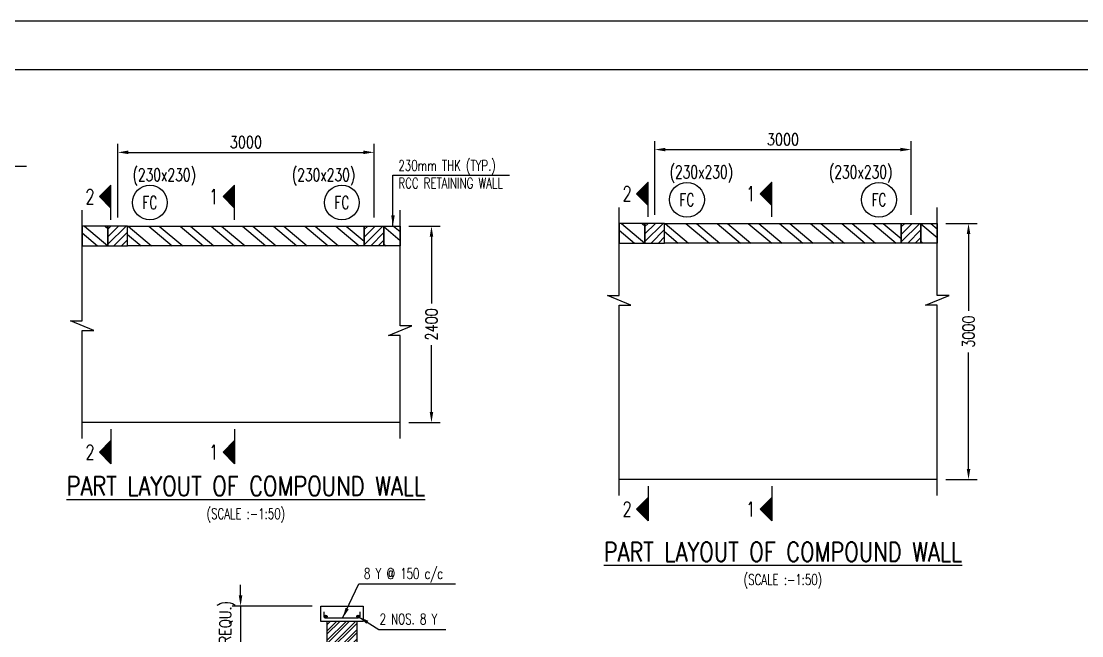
# Model space of a CAD drawing. Extents: x 345615 to 1272425, y -526289 to -156124.
# Drawn here: x 660712 to 685541, y -280668 to -266277 of the extents above; entities that cross this region are included whole.
import ezdxf
from ezdxf.enums import TextEntityAlignment as Align

# ---------------------------------------------------------------- set-up
doc = ezdxf.new("R2010")
doc.units = 0
doc.header["$LTSCALE"] = 500
doc.header["$MEASUREMENT"] = 0
doc.header["$PDMODE"] = 35
doc.header["$PDSIZE"] = -15
doc.layers.get('DEFPOINTS').update_dxf_attribs({"color": 4})
for name, color, linetype in [('S-BRECK LINE', 8, 'Continuous'), ('S-COLUMN', 1, 'Continuous'), ('S-COLUMN CIRCLE', 9, 'Continuous'), ('S-COLUMN HATCH', 8, 'Continuous'), ('S-COLUMN NO', 2, 'Continuous'), ('S-CONCRET LINE', 4, 'Continuous'), ('S-DIM-1', 5, 'Continuous'), ('S-HATCH', 253, 'Continuous'), ('S-REINFORCEMENT', 6, 'Continuous'), ('S-SECTION MARK', 1, 'Continuous'), ('S-TEXT', 2, 'Continuous'), ('S-TEXT-1', 4, 'Continuous'), ('S-TITIL', 6, 'Continuous'), ('s_TITILE', 9, 'Continuous')]:
    doc.layers.add(name, color=color, linetype=linetype)
doc.styles.add('ROMANS', font='simplex.shx', dxfattribs={"width": 0.8, "height": 275, "bigfont": 'bigfont.shx'})
doc.dimstyles.new('dim100', dxfattribs={"dimtxt": 250, "dimasz": 250, "dimexe": 200, "dimexo": 200, "dimgap": 100, "dimtad": 1, "dimdec": 0, "dimzin": 0, "dimdsep": 46, "dimtxsty": 'ROMANS', "dimcen": 0, "dimclrd": 5, "dimclre": 5, "dimclrt": 4, "dimadec": 0, "dimazin": 0, "dimtfac": 1, "dimtdec": 0, "dimtix": 1, "dimtofl": 0, "dimtmove": 2, "dimatfit": 3, "dimfxl": 0, "dimtolj": 1, "dimtzin": 0, "dimlwd": -1, "dimlwe": -1, "dimarcsym": 0})
doc.dimstyles.new('dim33.33', dxfattribs={"dimtxt": 250, "dimasz": 250, "dimexe": 200, "dimexo": 200, "dimgap": 100, "dimtad": 1, "dimdec": 0, "dimlfac": 0.333331, "dimzin": 0, "dimdsep": 46, "dimtxsty": 'ROMANS', "dimcen": 0, "dimclrd": 5, "dimclre": 5, "dimclrt": 4, "dimadec": 0, "dimazin": 0, "dimtfac": 1, "dimtdec": 0, "dimtix": 1, "dimtofl": 0, "dimtmove": 2, "dimatfit": 3, "dimfxl": 0, "dimtolj": 1, "dimtzin": 0, "dimlwd": -1, "dimlwe": -1, "dimarcsym": 0})
doc.dimstyles.new('dim50', dxfattribs={"dimtxt": 250, "dimasz": 250, "dimexe": 200, "dimexo": 200, "dimgap": 100, "dimtad": 1, "dimdec": 0, "dimlfac": 0.5, "dimzin": 0, "dimdsep": 46, "dimtxsty": 'ROMANS', "dimcen": 0, "dimclrd": 5, "dimclre": 5, "dimclrt": 4, "dimadec": 0, "dimazin": 0, "dimtfac": 1, "dimtdec": 0, "dimtix": 1, "dimtofl": 0, "dimtmove": 2, "dimatfit": 3, "dimfxl": 0, "dimtolj": 1, "dimtzin": 0, "dimlwd": -1, "dimlwe": -1, "dimarcsym": 0})
pattern_1 = [(45, (-17654042.97, 1131508.11), (-88.38834765, 88.38834765), [])]
pattern_2 = [(45, (-17641470.04, 1131573.4), (-88.38834765, 88.38834765), [])]

# ---------------------------------------------------------------- blocks, each defined once
blk = doc.blocks.new('*D233')
at = {"layer": 'DEFPOINTS', "color": 0}
for p in [(667726, -279972), (665848, -283032), (667756, -283032)]:
    blk.add_point(p, dxfattribs=at)
at = {"layer": 'S-DIM-1', "color": 5, "lineweight": -3}
for p, q in [((665848, -279722), (665848, -279472)), ((665848, -279972), (665848, -283032)), ((665848, -283282), (665848, -283532))]:
    blk.add_line(p, q, dxfattribs=at)
at = {"layer": 'S-DIM-1', "color": 5}
for p, q in [((667526, -279972), (665648, -279972)), ((667556, -283032), (665648, -283032))]:
    blk.add_line(p, q, dxfattribs=at)
for points in [[(665806, -279722), (665889, -279722), (665848, -279972)], [(665806, -283282), (665889, -283282), (665848, -283032)]]:
    blk.add_solid(points, dxfattribs=at)
at = {"layer": 'S-DIM-1', "color": 4, "insert": (665538, -281502), "char_height": 275, "attachment_point": 5, "rotation": 90, "style": 'ROMANS'}
blk.add_mtext('\\A1;(AS PER ARCH REQU.)', dxfattribs=at)
blk = doc.blocks.new('*D237')
at = {"layer": 'DEFPOINTS', "color": 0}
for p in [(668972, -269348), (662972, -271076, -1), (668972, -271076, -1)]:
    blk.add_point(p, dxfattribs=at)
at = {"layer": 'S-TEXT-1', "color": 5}
for p, q in [((662972, -270876), (662972, -269148)), ((663222, -269348), (668722, -269348)), ((668972, -270876), (668972, -269148))]:
    blk.add_line(p, q, dxfattribs=at)
for points in [[(663222, -269306), (663222, -269389), (662972, -269348)], [(668722, -269306), (668722, -269389), (668972, -269348)]]:
    blk.add_solid(points, dxfattribs=at)
at = {"layer": 'S-TEXT-1', "color": 4, "insert": (665972, -269110), "char_height": 275, "attachment_point": 5, "style": 'ROMANS'}
blk.add_mtext('\\A1;3000', dxfattribs=at)
blk = doc.blocks.new('*D238')
at = {"layer": 'DEFPOINTS', "color": 0}
for p in [(669584, -271076, -1), (669584, -275676, -1), (670317, -275676)]:
    blk.add_point(p, dxfattribs=at)
at = {"layer": 'S-TEXT-1', "color": 5}
for p, q in [((669784, -271076), (670517, -271076)), ((670317, -271326), (670317, -272888)), ((670317, -275426), (670317, -273864)), ((669784, -275676), (670517, -275676))]:
    blk.add_line(p, q, dxfattribs=at)
for points in [[(670275, -271326), (670358, -271326), (670317, -271076)], [(670275, -275426), (670358, -275426), (670317, -275676)]]:
    blk.add_solid(points, dxfattribs=at)
at = {"layer": 'S-TEXT-1', "color": 4, "insert": (670317, -273376), "char_height": 275, "attachment_point": 5, "rotation": 90, "style": 'ROMANS'}
blk.add_mtext('\\A1;{2400}', dxfattribs=at)
blk = doc.blocks.new('*D251')
at = {"layer": 'DEFPOINTS', "color": 0}
for p in [(681545, -269283), (675545, -271011, -1), (681545, -271011, -1)]:
    blk.add_point(p, dxfattribs=at)
at = {"layer": 'S-TEXT-1', "color": 5}
for p, q in [((675545, -270811), (675545, -269083)), ((681545, -270811), (681545, -269083)), ((675795, -269283), (681295, -269283))]:
    blk.add_line(p, q, dxfattribs=at)
for points in [[(675795, -269241), (675795, -269324), (675545, -269283)], [(681295, -269241), (681295, -269324), (681545, -269283)]]:
    blk.add_solid(points, dxfattribs=at)
at = {"layer": 'S-TEXT-1', "color": 4, "insert": (678545, -269045), "char_height": 275, "attachment_point": 5, "style": 'ROMANS'}
blk.add_mtext('\\A1;3000', dxfattribs=at)
blk = doc.blocks.new('*D252')
at = {"layer": 'DEFPOINTS', "color": 0}
for p in [(682157, -271011, -1), (682157, -277011, -1), (682889, -277011)]:
    blk.add_point(p, dxfattribs=at)
at = {"layer": 'S-TEXT-1', "color": 5}
for p, q in [((682357, -271011), (683089, -271011)), ((682889, -271261), (682889, -273058)), ((682889, -276761), (682889, -274034)), ((682357, -277011), (683089, -277011))]:
    blk.add_line(p, q, dxfattribs=at)
for points in [[(682848, -271261), (682931, -271261), (682889, -271011)], [(682848, -276761), (682931, -276761), (682889, -277011)]]:
    blk.add_solid(points, dxfattribs=at)
at = {"layer": 'S-TEXT-1', "color": 4, "insert": (682889, -273546), "char_height": 275, "attachment_point": 5, "rotation": 90, "style": 'ROMANS'}
blk.add_mtext('\\A1;3000', dxfattribs=at)
blk = doc.blocks.new('zw$155A')
at = {"layer": 's_TITILE', "color": 7}
blk.add_lwpolyline([(0, 0), (88000, 0), (88000, 58000), (0, 58000)], close=True, dxfattribs=at)
at = {"layer": 's_TITILE', "color": 1}
blk.add_lwpolyline([(1300, 800), (78500, 800), (78500, 57200), (1300, 57200)], close=True, dxfattribs=at)

msp = doc.modelspace()

# ---------------------------------------------------------------- hatches: boundary and pattern name
at = {"layer": 'S-COLUMN HATCH'}
h = msp.add_hatch(dxfattribs=at)
h.set_pattern_fill('ANSI31', color=256, scale=1000, angle=360, style=0)
h.set_pattern_definition(pattern_1)
h.paths.add_polyline_path([(662742.027, -271535.986), (663202.027, -271535.986), (663202.027, -271075.986), (662742.027, -271075.986)])
h = msp.add_hatch(dxfattribs=at)
h.set_pattern_fill('ANSI31', color=256, scale=1000, angle=360, style=0)
h.set_pattern_definition(pattern_1)
h.paths.add_polyline_path([(669202.027, -271535.986), (668742.027, -271535.986), (668742.027, -271075.986), (669202.027, -271075.986)])
h = msp.add_hatch(dxfattribs=at)
h.set_pattern_fill('ANSI31', color=256, scale=1000, angle=360, style=0)
h.set_pattern_definition(pattern_2)
h.paths.add_polyline_path([(675314.956, -271470.697), (675774.956, -271470.697), (675774.956, -271010.697), (675314.956, -271010.697)])
h = msp.add_hatch(dxfattribs=at)
h.set_pattern_fill('ANSI31', color=256, scale=1000, angle=360, style=0)
h.set_pattern_definition(pattern_2)
h.paths.add_polyline_path([(681774.956, -271470.697), (681314.956, -271470.697), (681314.956, -271010.697), (681774.956, -271010.697)])
at = {"layer": 'S-HATCH'}
h = msp.add_hatch(dxfattribs=at)
h.set_pattern_fill('ANSI32', color=256, scale=1250, angle=275, style=0)
h.set_pattern_definition([(320, (-15768516.05, 837155.3), (301.306692, 359.083333), []), (320, (-15768496.8, 836935.2), (301.306692, 359.083333), [])])
h.paths.add_polyline_path([(662742.027, -271535.986), (662742.027, -271075.986), (662137.264, -271075.986), (662137.264, -271535.986)])
h = msp.add_hatch(dxfattribs=at)
h.set_pattern_fill('ANSI32', color=256, scale=1250, angle=275, style=0)
h.set_pattern_definition([(320, (-15769679.04, 837155.3), (301.306692, 359.083333), []), (320, (-15769659.8, 836935.2), (301.306692, 359.083333), [])])
h.paths.add_polyline_path([(663202.027, -271535.986), (663202.027, -271075.986), (668742.027, -271075.986), (668742.027, -271535.986)])
h = msp.add_hatch(dxfattribs=at)
h.set_pattern_fill('ANSI32', color=256, scale=1250, angle=275, style=0)
h.set_pattern_definition([(320, (-15773673, 837155.3), (301.306692, 359.083333), []), (320, (-15773653.73, 836935.2), (301.306692, 359.083333), [])])
h.paths.add_polyline_path([(669202.027, -271535.986), (669202.027, -271075.986), (669584.468, -271075.986), (669584.468, -271535.986)])
h = msp.add_hatch(dxfattribs=at)
h.set_pattern_fill('ANSI32', color=256, scale=1250, angle=275, style=0)
h.set_pattern_definition([(320, (-15755943.1, 837220.6), (301.306692, 359.083333), []), (320, (-15755923.86, 837000.47), (301.306692, 359.083333), [])])
h.paths.add_polyline_path([(675314.956, -271470.697), (675314.956, -271010.697), (674710.193, -271010.697), (674710.193, -271470.697)])
h = msp.add_hatch(dxfattribs=at)
h.set_pattern_fill('ANSI32', color=256, scale=1250, angle=275, style=0)
h.set_pattern_definition([(320, (-15757106.1, 837220.6), (301.306692, 359.083333), []), (320, (-15757086.85, 837000.47), (301.306692, 359.083333), [])])
h.paths.add_polyline_path([(675774.956, -271470.697), (675774.956, -271010.697), (681314.956, -271010.697), (681314.956, -271470.697)])
h = msp.add_hatch(dxfattribs=at)
h.set_pattern_fill('ANSI32', color=256, scale=1250, angle=275, style=0)
h.set_pattern_definition([(320, (-15761100.06, 837220.6), (301.306692, 359.083333), []), (320, (-15761080.8, 837000.47), (301.306692, 359.083333), [])])
h.paths.add_polyline_path([(681774.956, -271470.697), (681774.956, -271010.697), (682157.396, -271010.697), (682157.396, -271470.697)])
h = msp.add_hatch(dxfattribs=at)
h.set_pattern_fill('ANSI32', color=256, scale=420, style=0)
h.set_pattern_definition([(45, (-8023321, 117771.68), (-111.369318, 111.369318), []), (45, (-8023246.76, 117771.68), (-111.369318, 111.369318), [])])
h.paths.add_polyline_path([(667876.282, -281381.936), (668566.282, -281381.936), (668566.282, -280331.936), (667876.282, -280331.936)])
h.paths.add_polyline_path([(668566.282, -281681.936), (667876.282, -281681.936), (667876.282, -283031.936), (668566.282, -283031.936)])
at = {"layer": 'S-SECTION MARK'}
h = msp.add_hatch(dxfattribs=at)
h.set_pattern_fill('ANSI31', color=256, scale=172.406964, angle=270, style=0)
h.set_pattern_definition([(315, (660974.174, -194673.835), (15.2387667, 15.2387667), [])])
h.paths.add_polyline_path([(662546.023, -270384.993), (662813.152, -270113.128), (662813.152, -270656.858)])
h = msp.add_hatch(dxfattribs=at)
h.set_pattern_fill('ANSI31', color=256, scale=172.406964, angle=270, style=0)
h.set_pattern_definition([(315, (663869.481, -194673.835), (15.2387667, 15.2387667), [])])
h.paths.add_polyline_path([(665441.33, -270384.993), (665708.459, -270113.128), (665708.459, -270656.858)])
h = msp.add_hatch(dxfattribs=at)
h.set_pattern_fill('ANSI31', color=256, scale=172.406964, angle=270, style=0)
h.set_pattern_definition([(315, (673547.102, -194608.546), (15.2387667, 15.2387667), [])])
h.paths.add_polyline_path([(675118.951, -270319.705), (675386.08, -270047.839), (675386.08, -270591.57)])
h = msp.add_hatch(dxfattribs=at)
h.set_pattern_fill('ANSI31', color=256, scale=172.406964, angle=270, style=0)
h.set_pattern_definition([(315, (676442.41, -194608.546), (15.2387667, 15.2387667), [])])
h.paths.add_polyline_path([(678014.259, -270319.705), (678281.388, -270047.839), (678281.388, -270591.57)])
h = msp.add_hatch(dxfattribs=at)
h.set_pattern_fill('ANSI31', color=256, scale=172.406964, angle=270, style=0)
h.set_pattern_definition([(315, (660974.174, -198583.835), (15.2387667, 15.2387667), [])])
h.paths.add_polyline_path([(662546.023, -276366.978), (662813.152, -276638.844), (662813.152, -276095.113)])
h = msp.add_hatch(dxfattribs=at)
h.set_pattern_fill('ANSI31', color=256, scale=172.406964, angle=270, style=0)
h.set_pattern_definition([(315, (663869.481, -198583.835), (15.2387667, 15.2387667), [])])
h.paths.add_polyline_path([(665441.33, -276366.978), (665708.459, -276638.844), (665708.459, -276095.113)])
h = msp.add_hatch(dxfattribs=at)
h.set_pattern_fill('ANSI31', color=256, scale=172.406964, angle=270, style=0)
h.set_pattern_definition([(315, (673547.102, -199918.546), (15.2387667, 15.2387667), [])])
h.paths.add_polyline_path([(675118.951, -277701.69), (675386.08, -277973.555), (675386.08, -277429.825)])
h = msp.add_hatch(dxfattribs=at)
h.set_pattern_fill('ANSI31', color=256, scale=172.406964, angle=270, style=0)
h.set_pattern_definition([(315, (676442.41, -199918.546), (15.2387667, 15.2387667), [])])
h.paths.add_polyline_path([(678014.259, -277701.69), (678281.388, -277973.555), (678281.388, -277429.825)])

# ---------------------------------------------------------------- linework, layer by layer
at = {"layer": 'S-BRECK LINE', "elevation": -8.324}
for points in [[(662137.264, -276050.986), (662137.264, -273516.771), (662412.012, -273516.771), (661862.516, -273291.14), (662137.264, -273291.14), (662137.264, -270700.986)], [(669584.468, -276050.986), (669584.468, -273633.902), (669309.72, -273633.902), (669859.216, -273408.27), (669584.468, -273408.27), (669584.468, -270700.986)], [(674710.193, -277385.697), (674710.193, -272923.513), (674984.94, -272923.513), (674435.445, -272697.882), (674710.193, -272697.882), (674710.193, -270635.697)], [(682157.396, -277385.697), (682157.396, -272923.513), (681882.649, -272923.513), (682432.144, -272697.882), (682157.396, -272697.882), (682157.396, -270635.697)]]:
    msp.add_lwpolyline(points, dxfattribs=at)
at = {"layer": 'S-COLUMN', "elevation": -8.324}
for points in [[(662742.027, -271535.986), (663202.027, -271535.986), (663202.027, -271075.986), (662742.027, -271075.986)], [(669202.027, -271535.986), (668742.027, -271535.986), (668742.027, -271075.986), (669202.027, -271075.986)], [(675314.956, -271470.697), (675774.956, -271470.697), (675774.956, -271010.697), (675314.956, -271010.697)], [(681774.956, -271470.697), (681314.956, -271470.697), (681314.956, -271010.697), (681774.956, -271010.697)]]:
    msp.add_lwpolyline(points, close=True, dxfattribs=at)
at = {"layer": 'S-COLUMN', "color": 4, "elevation": -8.324}
for points in [[(667876.282, -283031.936), (667876.282, -280331.936)], [(668566.282, -280331.936), (668566.282, -283031.936)]]:
    msp.add_lwpolyline(points, dxfattribs=at)
at = {"layer": 'S-COLUMN CIRCLE'}
for centre in [(663724.553, -270523.511, -8.324), (668219.502, -270523.511, -8.324), (676297.481, -270458.223, -8.324), (680792.431, -270458.223, -8.324)]:
    msp.add_circle(centre, 407.525, dxfattribs=at)
at = {"layer": 'S-CONCRET LINE'}
for p, q in [((669584.468, -275675.986, -8.324), (662137.264, -275675.986, -8.324)), ((682157.396, -277010.697, -8.324), (674710.193, -277010.697, -8.324))]:
    msp.add_line(p, q, dxfattribs=at)
at = {"layer": 'S-CONCRET LINE', "elevation": -8.324}
for points in [[(662742.027, -271535.986), (662742.027, -271075.986), (662137.264, -271075.986), (662137.264, -271535.986)], [(663202.027, -271535.986), (663202.027, -271075.986), (668742.027, -271075.986), (668742.027, -271535.986)], [(669202.027, -271535.986), (669202.027, -271075.986), (669584.468, -271075.986), (669584.468, -271535.986)], [(675314.956, -271470.697), (675314.956, -271010.697), (674710.193, -271010.697), (674710.193, -271470.697)], [(675774.956, -271470.697), (675774.956, -271010.697), (681314.956, -271010.697), (681314.956, -271470.697)], [(681774.956, -271470.697), (681774.956, -271010.697), (682157.396, -271010.697), (682157.396, -271470.697)], [(667726.282, -280331.936), (667726.282, -279971.936), (668716.282, -279971.936), (668716.282, -280331.936)]]:
    msp.add_lwpolyline(points, close=True, dxfattribs=at)
at = {"layer": 'S-REINFORCEMENT', "color": 5, "elevation": -8.324}
msp.add_lwpolyline([(668641.282, -280106.936), (668641.282, -280219.436, -0.414213562), (668603.782, -280256.936), (667838.782, -280256.936, -0.414213562), (667801.282, -280219.436), (667801.282, -280106.936)], format="xyb", dxfattribs=at)
at = {"layer": 'S-REINFORCEMENT', "color": 5, "const_width": 37.5, "elevation": -8.324}
for points in [[(667820.032, -280219.436, 1), (667857.532, -280219.436, 1)], [(668622.532, -280219.436, -1), (668585.032, -280219.436, -1)]]:
    msp.add_lwpolyline(points, format="xyb", close=True, dxfattribs=at)
at = {"layer": 'S-REINFORCEMENT', "color": 5}
for centre in [(667838.782, -280219.436, -8.324), (668603.782, -280219.436, -8.324)]:
    msp.add_circle(centre, 37.5, dxfattribs=at)
at = {"layer": 'S-SECTION MARK'}
for p, q in [((662546.023, -270384.993, -8.324), (662813.152, -270113.128, -8.324)), ((662813.152, -270925.986, -8.324), (662813.152, -270113.128, -8.324)), ((665441.33, -270384.993, -8.324), (665708.459, -270113.128, -8.324)), ((665708.459, -270925.986, -8.324), (665708.459, -270113.128, -8.324)), ((675118.951, -270319.705, -8.324), (675386.08, -270047.839, -8.324)), ((675386.08, -270860.697, -8.324), (675386.08, -270047.839, -8.324)), ((678014.259, -270319.705, -8.324), (678281.388, -270047.839, -8.324)), ((678281.388, -270860.697, -8.324), (678281.388, -270047.839, -8.324)), ((675386.08, -270591.57, -8.324), (675118.951, -270319.705, -8.324)), ((678281.388, -270591.57, -8.324), (678014.259, -270319.705, -8.324)), ((662813.152, -270656.858, -8.324), (662546.023, -270384.993, -8.324)), ((665708.459, -270656.858, -8.324), (665441.33, -270384.993, -8.324)), ((662813.152, -275825.986, -8.324), (662813.152, -276638.844, -8.324)), ((665708.459, -275825.986, -8.324), (665708.459, -276638.844, -8.324)), ((662813.152, -276095.113, -8.324), (662546.023, -276366.978, -8.324)), ((665708.459, -276095.113, -8.324), (665441.33, -276366.978, -8.324)), ((662546.023, -276366.978, -8.324), (662813.152, -276638.844, -8.324)), ((665441.33, -276366.978, -8.324), (665708.459, -276638.844, -8.324)), ((675386.08, -277160.697, -8.324), (675386.08, -277973.555, -8.324)), ((678281.388, -277160.697, -8.324), (678281.388, -277973.555, -8.324)), ((675386.08, -277429.825, -8.324), (675118.951, -277701.69, -8.324)), ((678281.388, -277429.825, -8.324), (678014.259, -277701.69, -8.324)), ((675118.951, -277701.69, -8.324), (675386.08, -277973.555, -8.324)), ((678014.259, -277701.69, -8.324), (678281.388, -277973.555, -8.324))]:
    msp.add_line(p, q, dxfattribs=at)

# ---------------------------------------------------------------- block references
at = {"xscale": 1.420454545454545, "yscale": 1.420454545454545, "zscale": 1.420454545454545}
msp.add_blockref('zw$155A', (611343.115, -348663.35), dxfattribs=at)

# ---------------------------------------------------------------- texts
at = {"layer": 'S-COLUMN NO', "style": 'ROMANS', "width": 0.7}
for p in [(675889.956, -269808.223, -8.324), (679619.956, -269808.223, -8.324), (663317.027, -269873.511, -8.324), (667047.027, -269873.511, -8.324)]:
    msp.add_text('(230x230)', height=300, dxfattribs=at).set_placement(p, align=Align.MIDDLE_LEFT)
for p in [(663724.553, -270523.511, -8.324), (668219.502, -270523.511, -8.324), (676297.481, -270458.223, -8.324), (680792.431, -270458.223, -8.324)]:
    msp.add_text('FC', height=300, dxfattribs=at).set_placement(p, align=Align.MIDDLE)
at = {"layer": 'S-SECTION MARK', "style": 'ROMANS', "width": 0.7}
for s, p in [('2', (662323.24, -270383.631, -8.324)), ('1', (665218.547, -270383.631, -8.324)), ('2', (674896.168, -270318.343, -8.324)), ('1', (677791.476, -270318.343, -8.324)), ('2', (662323.24, -276368.34, -8.324)), ('1', (665218.547, -276368.34, -8.324)), ('2', (674896.168, -277703.052, -8.324)), ('1', (677791.476, -277703.052, -8.324))]:
    msp.add_text(s, height=350, dxfattribs=at).set_placement(p, align=Align.MIDDLE)
at = {"layer": 'S-TEXT', "style": 'ROMANS', "width": 0.7}
for p in [(665972.027, -277810.603, -8.324), (678544.956, -279352.398, -8.324)]:
    msp.add_text('(SCALE :-1:50)', height=250, dxfattribs=at).set_placement(p, align=Align.MIDDLE_CENTER)
at = {"layer": 'S-TEXT-1', "style": 'ROMANS', "width": 0.7}
for s, p in [('230mm THK (TYP.)', (669542.515, -269654.959, 2.769)), ('RCC RETAINING WALL', (669542.515, -270069.245, 2.769)), ('8 Y @ 150 c/c', (668736.782, -279211.182, -8.324)), ('2 NOS. 8 Y', (669101.616, -280277.065, -8.324))]:
    msp.add_text(s, height=250, dxfattribs=at).set_placement(p, align=Align.MIDDLE_LEFT)
at = {"layer": 'S-TITIL', "style": 'ROMANS', "width": 0.8}
for p in [(665972.027, -277160.603, -8.324), (678544.956, -278702.398, -8.324)]:
    msp.add_text('%%UPART LAYOUT OF COMPOUND WALL', height=450, dxfattribs=at).set_placement(p, align=Align.MIDDLE_CENTER)

# ---------------------------------------------------------------- dimensions: what is measured, and where the dimension line sits
at = {"layer": 'S-DIM-1'}
dim = msp.add_linear_dim(base=(665847.782, -283031.936, -8.324), p1=(667726.282, -279971.936, -8.324), p2=(667756.282, -283031.936, -8.324), angle=90, text='(AS PER ARCH REQU.)', dimstyle='dim33.33', override={"dimtofl": 1, "dimtmove": 0, "dimlwd": 65533}, dxfattribs=at)
dim.commit()
dim.dimension.update_dxf_attribs({"geometry": '*D233', "text_midpoint": (665538.259, -281501.936, -8.324)})
at = {"layer": 'S-TEXT-1', "color": 5}
for base, p1, p2, picture, middle in [((681544.956, -269282.541, -7.071), (675544.956, -271010.697, -8.324), (681544.956, -271010.697, -8.324), '*D251', (678544.956, -269045.041, -7.071)), ((668972.027, -269347.829, -7.071), (662972.027, -271075.986, -8.324), (668972.027, -271075.986, -8.324), '*D237', (665972.027, -269110.329, -7.071))]:
    dim = msp.add_linear_dim(base=base, p1=p1, p2=p2, dimstyle='dim50', dxfattribs=at)
    dim.commit()
    dim.dimension.update_dxf_attribs({"geometry": picture, "text_midpoint": middle})
dim = msp.add_linear_dim(base=(670316.507, -275675.986, -7.071), p1=(669584.468, -271075.986, -8.324), p2=(669584.468, -275675.986, -8.324), angle=270, text='{2400}', dimstyle='dim50', override={"dimtxsty": 'ROMANS'}, dxfattribs=at)
dim.commit()
dim.dimension.update_dxf_attribs({"geometry": '*D238', "text_midpoint": (670316.507, -273375.986, -7.071), "dimtype": 160})
dim = msp.add_linear_dim(base=(682889.436, -277010.697, -7.071), p1=(682157.396, -271010.697, -8.324), p2=(682157.396, -277010.697, -8.324), angle=270, dimstyle='dim50', override={"dimtxsty": 'ROMANS'}, dxfattribs=at)
dim.commit()
dim.dimension.update_dxf_attribs({"geometry": '*D252', "text_midpoint": (682889.436, -273546.114, -7.071), "dimtype": 160})

# ---------------------------------------------------------------- leaders
at = {"layer": 'S-DIM-1'}
for points, dimstyle in [([(658103.735, -270868.099, 32.026), (658103.735, -269672.072, 32.026), (660834.633, -269672.072, 32.026)], 'dim100'), ([(669414.479, -271075.986, 2.769), (669414.479, -269879.959, 2.769), (672145.378, -269879.959, 2.769)], 'dim100'), ([(668235.782, -280256.936, -8.324), (668616.782, -279451.182, -8.324), (670882.352, -279451.182, -8.324)], 'dim33.33'), ([(668603.782, -280219.436, -8.324), (669082.852, -280517.065, -8.324), (670650.222, -280517.065, -8.324)], 'dim33.33')]:
    msp.add_leader(points, dimstyle=dimstyle, dxfattribs=at)

doc.saveas('drawing.dxf')
